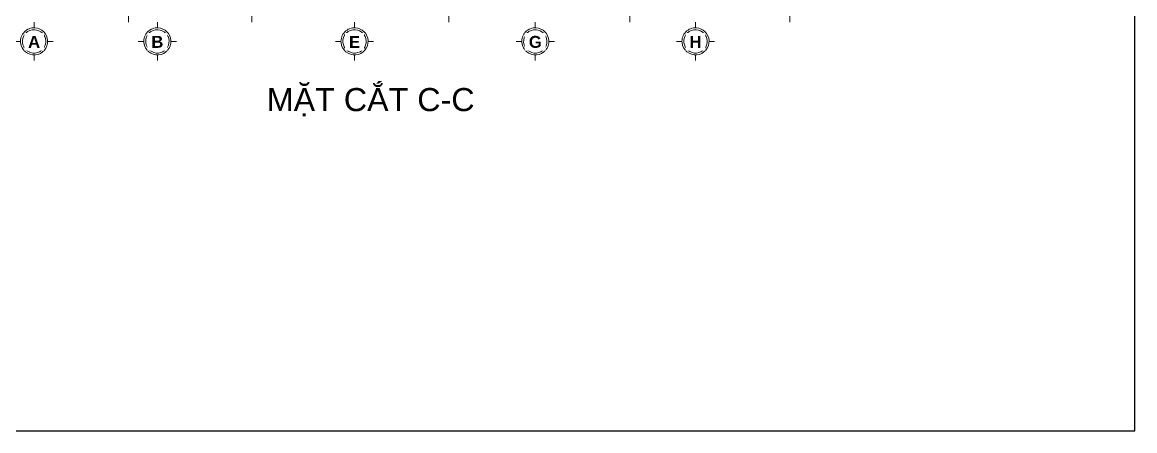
# Model space of a CAD drawing. Header units: millimetres. Extents: x 2164007 to 2324354, y -2513385 to -2308978.
# Drawn here: x 2296906 to 2323986, y -2513385 to -2503444 of the extents above; entities that cross this region are included whole.
import ezdxf

# ---------------------------------------------------------------- set-up
doc = ezdxf.new("R2010")
doc.units = ezdxf.units.MM
doc.linetypes.add('Grid Line', pattern=[22.225, 12.7, -3.175, 3.175, -3.175])
doc.layers.add('5', color=5, linetype='Continuous')
for name, color, linetype, lineweight in [('G-ANNO-TEXT', 231, 'Continuous', 9), ('S-GRID', 8, 'Continuous', 9), ('S-GRID-IDEN', 8, 'Continuous', 9)]:
    doc.layers.add(name, color=color, linetype=linetype, lineweight=lineweight)
doc.styles.add('Arial_1', font='arial.ttf', dxfattribs={"height": 162.282934})
doc.styles.add('Arial_B', font='arialbd.ttf', dxfattribs={"height": 190.266788})

# ---------------------------------------------------------------- blocks, each defined once
blk = doc.blocks.new('Grid - Structural Grid-308830-mc c-cc')
at = {"layer": 'S-GRID-IDEN'}
for p, q in [((-4129, -3115), (-4129, -3250)), ((-4594, -3580), (-4459, -3580)), ((-3664, -3580), (-3799, -3580)), ((-4129, -4045), (-4129, -3910))]:
    blk.add_line(p, q, dxfattribs=at)
at = {"layer": 'S-GRID-IDEN', "lineweight": 13}
for start, end in [(86.5906, 185.4173), (3.4094, 86.5906), (185.4173, 275.4173), (275.4173, 3.4094)]:
    blk.add_arc((-4129, -3580), 330, start, end, dxfattribs=at)
at = {"layer": 'S-GRID-IDEN'}
for start, end in [(86.5906, 185.4173), (3.4094, 86.5906), (185.4173, 275.4173), (275.4173, 3.4094)]:
    blk.add_arc((-4129, -3580), 285, start, end, dxfattribs=at)

msp = doc.modelspace()

# ---------------------------------------------------------------- linework, layer by layer
at = {"layer": '5'}
msp.add_lwpolyline([(2283289.3, -2513385.3), (2323985.9, -2513385.3), (2323985.9, -2484607), (2283289.3, -2484607)], close=True, dxfattribs=at)
at = {"layer": 'S-GRID', "linetype": 'Grid Line', "ltscale": 50}
for p, q in [((2299493.7, -2503443.9), (2299493.7, -2490490.7)), ((2302493.7, -2503443.9), (2302493.7, -2490490.7)), ((2307293.7, -2503443.9), (2307293.7, -2490490.7)), ((2311693.7, -2503443.9), (2311693.7, -2490490.7)), ((2315593.7, -2503443.9), (2315593.7, -2490490.7))]:
    msp.add_line(p, q, dxfattribs=at)

# ---------------------------------------------------------------- block references
at = {"layer": 'S-GRID-IDEN'}
for p in [(2301323.7, -2500329.1), (2304323.7, -2500329.1), (2309123.7, -2500329.1), (2313523.7, -2500329.1), (2317423.7, -2500329.1)]:
    msp.add_blockref('Grid - Structural Grid-308830-mc c-cc', p, dxfattribs=at)

# ---------------------------------------------------------------- next in the draw order: texts
at = {"layer": 'G-ANNO-TEXT', "color": 7, "insert": (2302857.6, -2505045), "char_height": 562.089, "width": 5980.176, "attachment_point": 1, "line_spacing_factor": 0.938532, "style": 'Arial_1', "bg_fill": 3, "box_fill_scale": 1.25, "bg_fill_color": 0, "bg_fill_transparency": 0}
msp.add_mtext('MẶT CẮT C-C', dxfattribs=at)
at = {"layer": 'S-GRID-IDEN', "char_height": 289.967, "attachment_point": 2, "line_spacing_factor": 0.938532, "style": 'Arial_B', "bg_fill": 3, "box_fill_scale": 1.25, "bg_fill_color": 0, "bg_fill_transparency": 0}
for s, insert, width in [('\\fArial|b1|i0|c163|p34|;A', (2297194.6, -2503776.5), 329.184), ('\\fArial|b1|i0|c163|p34|;B', (2300194.6, -2503776.5), 339.471), ('\\fArial|b1|i0|c163|p34|;E', (2304994.6, -2503776.5), 312.039), ('\\fArial|b1|i0|c163|p34|;G', (2309394.6, -2503776.5), 366.903), ('\\fArial|b1|i0|c163|p34|;H', (2313294.6, -2503776.5), 339.471)]:
    msp.add_mtext(s, dxfattribs=dict(at, insert=insert, width=width))

doc.saveas('drawing.dxf')
